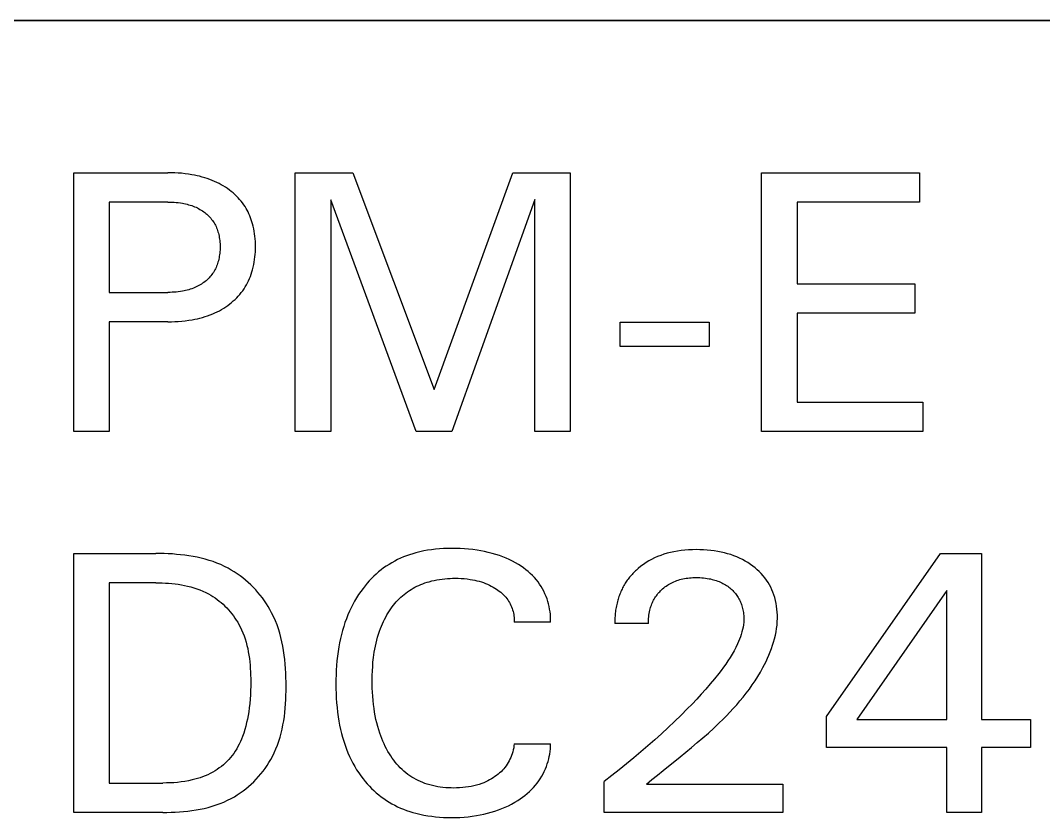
# Model space of a CAD drawing. Extents: x 10 to 656, y -396 to 292.
# Drawn here: x 282.929 to 284.289, y 117.15 to 118.21 of the extents above; entities that cross this region are included whole.
import ezdxf

# ---------------------------------------------------------------- set-up
doc = ezdxf.new("R2010")
doc.units = 0
doc.header["$LTSCALE"] = 5
doc.header["$MEASUREMENT"] = 0
doc.layers.get('0').update_dxf_attribs({"linetype": 'CONTINUOUS'})

msp = doc.modelspace()

# ---------------------------------------------------------------- linework, layer by layer
at = {"color": 7, "linetype": 'Continuous'}
for p, q in [((282.8788, 118.2098), (285.713, 118.2098)), ((285.713, 118.2098), (282.8788, 118.2098)), ((283.0003, 117.6632), (283.0003, 118.0073)), ((283.0003, 118.0073), (283.1254, 118.0073)), ((283.1299, 118.0073), (283.1254, 118.0073)), ((283.1345, 118.0072), (283.1299, 118.0073)), ((283.139, 118.0069), (283.1345, 118.0072)), ((283.1436, 118.0066), (283.139, 118.0069)), ((283.1481, 118.0061), (283.1436, 118.0066)), ((283.1526, 118.0055), (283.1481, 118.0061)), ((283.1571, 118.0048), (283.1526, 118.0055)), ((283.1606, 118.0042), (283.1571, 118.0048)), ((283.1641, 118.0034), (283.1606, 118.0042)), ((283.1675, 118.0026), (283.1641, 118.0034)), ((283.2947, 117.6632), (283.2947, 118.0073)), ((283.2947, 118.0073), (283.371, 118.0073)), ((283.371, 118.0073), (283.4791, 117.7193)), ((283.4791, 117.7193), (283.5837, 118.0073)), ((283.5837, 118.0073), (283.66, 118.0073)), ((283.66, 118.0073), (283.66, 117.6632)), ((283.9144, 117.6632), (283.9144, 118.0073)), ((283.9144, 118.0073), (284.1242, 118.0073)), ((284.1242, 118.0073), (284.1242, 117.9683)), ((283.171, 118.0017), (283.1675, 118.0026)), ((283.1744, 118.0007), (283.171, 118.0017)), ((283.1777, 117.9996), (283.1744, 118.0007)), ((283.1811, 117.9984), (283.1777, 117.9996)), ((283.1844, 117.9972), (283.1811, 117.9984)), ((283.1874, 117.9959), (283.1844, 117.9972)), ((283.1903, 117.9945), (283.1874, 117.9959)), ((283.1933, 117.9931), (283.1903, 117.9945)), ((283.1961, 117.9915), (283.1933, 117.9931)), ((283.199, 117.9899), (283.1961, 117.9915)), ((283.2017, 117.9881), (283.199, 117.9899)), ((283.2044, 117.9863), (283.2017, 117.9881)), ((283.2071, 117.9844), (283.2044, 117.9863)), ((283.2095, 117.9825), (283.2071, 117.9844)), ((283.2119, 117.9806), (283.2095, 117.9825)), ((283.2142, 117.9785), (283.2119, 117.9806)), ((283.2164, 117.9764), (283.2142, 117.9785)), ((283.2186, 117.9742), (283.2164, 117.9764)), ((283.0473, 117.9683), (283.0473, 117.8483)), ((283.1254, 117.9683), (283.0473, 117.9683)), ((283.1254, 117.9683), (283.1281, 117.9683)), ((283.1281, 117.9683), (283.1309, 117.9682)), ((283.1309, 117.9682), (283.1337, 117.9681)), ((283.1337, 117.9681), (283.1364, 117.9678)), ((283.1364, 117.9678), (283.1391, 117.9676)), ((283.1391, 117.9676), (283.1419, 117.9672)), ((283.1419, 117.9672), (283.1446, 117.9668)), ((283.1446, 117.9668), (283.1467, 117.9664)), ((283.1467, 117.9664), (283.1488, 117.9659)), ((283.1488, 117.9659), (283.1508, 117.9655)), ((283.1508, 117.9655), (283.1529, 117.9649)), ((283.1529, 117.9649), (283.1549, 117.9643)), ((283.1549, 117.9643), (283.157, 117.9636)), ((283.157, 117.9636), (283.159, 117.9629)), ((283.159, 117.9629), (283.1609, 117.9621)), ((283.2207, 117.9719), (283.2186, 117.9742)), ((283.2227, 117.9696), (283.2207, 117.9719)), ((283.2245, 117.9672), (283.2227, 117.9696)), ((283.2263, 117.9647), (283.2245, 117.9672)), ((283.2279, 117.9624), (283.2263, 117.9647)), ((283.3417, 117.9712), (283.3417, 117.6632)), ((283.4551, 117.6632), (283.3417, 117.9712)), ((283.613, 117.9717), (283.5025, 117.6632)), ((283.613, 117.6632), (283.613, 117.9717)), ((283.9615, 117.9683), (283.9615, 117.8598)), ((284.1242, 117.9683), (283.9615, 117.9683)), ((283.1609, 117.9621), (283.1627, 117.9614)), ((283.1627, 117.9614), (283.1645, 117.9605)), ((283.1645, 117.9605), (283.1662, 117.9597)), ((283.1662, 117.9597), (283.1679, 117.9587)), ((283.1679, 117.9587), (283.1696, 117.9577)), ((283.1696, 117.9577), (283.1712, 117.9567)), ((283.1712, 117.9567), (283.1729, 117.9556)), ((283.1729, 117.9556), (283.1744, 117.9544)), ((283.1744, 117.9544), (283.1758, 117.9533)), ((283.1758, 117.9533), (283.1772, 117.9521)), ((283.1772, 117.9521), (283.1786, 117.9508)), ((283.1786, 117.9508), (283.1799, 117.9495)), ((283.1799, 117.9495), (283.1812, 117.9482)), ((283.2293, 117.96), (283.2279, 117.9624)), ((283.2307, 117.9576), (283.2293, 117.96)), ((283.2319, 117.9552), (283.2307, 117.9576)), ((283.2331, 117.9527), (283.2319, 117.9552)), ((283.2343, 117.9501), (283.2331, 117.9527)), ((283.2353, 117.9475), (283.2343, 117.9501)), ((283.1812, 117.9482), (283.1824, 117.9468)), ((283.1824, 117.9468), (283.1835, 117.9454)), ((283.1835, 117.9454), (283.1846, 117.9439)), ((283.1846, 117.9439), (283.1857, 117.9424)), ((283.1857, 117.9424), (283.1867, 117.9408)), ((283.1867, 117.9408), (283.1876, 117.9392)), ((283.1876, 117.9392), (283.1885, 117.9376)), ((283.1885, 117.9376), (283.1893, 117.9359)), ((283.1893, 117.9359), (283.19, 117.9342)), ((283.2362, 117.9449), (283.2353, 117.9475)), ((283.2371, 117.9423), (283.2362, 117.9449)), ((283.2379, 117.9396), (283.2371, 117.9423)), ((283.2387, 117.9363), (283.2379, 117.9396)), ((283.2395, 117.933), (283.2387, 117.9363)), ((283.19, 117.9342), (283.1907, 117.9325)), ((283.1907, 117.9325), (283.1913, 117.9308)), ((283.1913, 117.9308), (283.1919, 117.929)), ((283.1919, 117.929), (283.1924, 117.9272)), ((283.1924, 117.9272), (283.1929, 117.9252)), ((283.1929, 117.9252), (283.1933, 117.9232)), ((283.1933, 117.9232), (283.1937, 117.9212)), ((283.2401, 117.9297), (283.2395, 117.933)), ((283.2406, 117.9263), (283.2401, 117.9297)), ((283.241, 117.9229), (283.2406, 117.9263)), ((283.2413, 117.9195), (283.241, 117.9229)), ((283.1937, 117.9212), (283.194, 117.9191)), ((283.194, 117.9191), (283.1942, 117.9171)), ((283.1942, 117.9171), (283.1944, 117.915)), ((283.1944, 117.915), (283.1946, 117.9129)), ((283.1946, 117.9129), (283.1946, 117.9109)), ((283.1946, 117.9109), (283.1947, 117.9088)), ((283.1947, 117.9088), (283.1946, 117.9067)), ((283.2416, 117.9161), (283.2413, 117.9195)), ((283.2417, 117.9127), (283.2416, 117.9161)), ((283.2417, 117.9093), (283.2417, 117.9127)), ((283.2417, 117.9058), (283.2417, 117.9093)), ((283.1937, 117.8964), (283.1934, 117.8943)), ((283.194, 117.8984), (283.1937, 117.8964)), ((283.1943, 117.9005), (283.194, 117.8984)), ((283.1944, 117.9026), (283.1943, 117.9005)), ((283.1946, 117.9046), (283.1944, 117.9026)), ((283.1946, 117.9067), (283.1946, 117.9046)), ((283.2406, 117.892), (283.2411, 117.8955)), ((283.2411, 117.8955), (283.2414, 117.8989)), ((283.2414, 117.8989), (283.2416, 117.9024)), ((283.2416, 117.9024), (283.2417, 117.9058)), ((283.1893, 117.8814), (283.1885, 117.8797)), ((283.1901, 117.8832), (283.1893, 117.8814)), ((283.1907, 117.8849), (283.1901, 117.8832)), ((283.1914, 117.8867), (283.1907, 117.8849)), ((283.1919, 117.8884), (283.1914, 117.8867)), ((283.1924, 117.8902), (283.1919, 117.8884)), ((283.1929, 117.8923), (283.1924, 117.8902)), ((283.1934, 117.8943), (283.1929, 117.8923)), ((283.2379, 117.8785), (283.2388, 117.8818)), ((283.2388, 117.8818), (283.2395, 117.8852)), ((283.2395, 117.8852), (283.2401, 117.8886)), ((283.2401, 117.8886), (283.2406, 117.892)), ((283.1801, 117.8677), (283.1788, 117.8664)), ((283.1813, 117.869), (283.1801, 117.8677)), ((283.1825, 117.8704), (283.1813, 117.869)), ((283.1837, 117.8719), (283.1825, 117.8704)), ((283.1847, 117.8734), (283.1837, 117.8719)), ((283.1858, 117.8749), (283.1847, 117.8734)), ((283.1868, 117.8765), (283.1858, 117.8749)), ((283.1877, 117.8781), (283.1868, 117.8765)), ((283.1885, 117.8797), (283.1877, 117.8781)), ((283.2339, 117.8667), (283.2351, 117.8696)), ((283.2351, 117.8696), (283.2361, 117.8725)), ((283.2361, 117.8725), (283.2371, 117.8755)), ((283.2371, 117.8755), (283.2379, 117.8785)), ((283.1592, 117.8539), (283.1572, 117.8532)), ((283.1612, 117.8547), (283.1592, 117.8539)), ((283.163, 117.8555), (283.1612, 117.8547)), ((283.1647, 117.8564), (283.163, 117.8555)), ((283.1665, 117.8573), (283.1647, 117.8564)), ((283.1682, 117.8583), (283.1665, 117.8573)), ((283.1699, 117.8593), (283.1682, 117.8583)), ((283.1715, 117.8604), (283.1699, 117.8593)), ((283.1731, 117.8615), (283.1715, 117.8604)), ((283.1747, 117.8627), (283.1731, 117.8615)), ((283.1761, 117.8639), (283.1747, 117.8627)), ((283.1775, 117.8651), (283.1761, 117.8639)), ((283.1788, 117.8664), (283.1775, 117.8651)), ((283.2266, 117.853), (283.2282, 117.8557)), ((283.2282, 117.8557), (283.2298, 117.8583)), ((283.2298, 117.8583), (283.2313, 117.8611)), ((283.2313, 117.8611), (283.2326, 117.8639)), ((283.2326, 117.8639), (283.2339, 117.8667)), ((283.9615, 117.8598), (284.1178, 117.8598)), ((284.1178, 117.8598), (284.1178, 117.8208)), ((283.0473, 117.8483), (283.1254, 117.8483)), ((283.1282, 117.8483), (283.1254, 117.8483)), ((283.1309, 117.8484), (283.1282, 117.8483)), ((283.1337, 117.8486), (283.1309, 117.8484)), ((283.1365, 117.8488), (283.1337, 117.8486)), ((283.1392, 117.8491), (283.1365, 117.8488)), ((283.142, 117.8495), (283.1392, 117.8491)), ((283.1447, 117.8499), (283.142, 117.8495)), ((283.1468, 117.8503), (283.1447, 117.8499)), ((283.1489, 117.8508), (283.1468, 117.8503)), ((283.151, 117.8513), (283.1489, 117.8508)), ((283.1531, 117.8518), (283.151, 117.8513)), ((283.1551, 117.8525), (283.1531, 117.8518)), ((283.1572, 117.8532), (283.1551, 117.8525)), ((283.2146, 117.839), (283.2168, 117.8411)), ((283.2168, 117.8411), (283.2189, 117.8434)), ((283.2189, 117.8434), (283.221, 117.8457)), ((283.221, 117.8457), (283.2229, 117.8481)), ((283.2229, 117.8481), (283.2248, 117.8505)), ((283.2248, 117.8505), (283.2266, 117.853)), ((283.1967, 117.8256), (283.1995, 117.8273)), ((283.1995, 117.8273), (283.2022, 117.8291)), ((283.2022, 117.8291), (283.2049, 117.831)), ((283.2049, 117.831), (283.2076, 117.833)), ((283.2076, 117.833), (283.21, 117.8349)), ((283.21, 117.8349), (283.2123, 117.8369)), ((283.2123, 117.8369), (283.2146, 117.839)), ((283.161, 117.8126), (283.1645, 117.8133)), ((283.1645, 117.8133), (283.168, 117.8142)), ((283.168, 117.8142), (283.1714, 117.8151)), ((283.1714, 117.8151), (283.1749, 117.8161)), ((283.1749, 117.8161), (283.1782, 117.8173)), ((283.1782, 117.8173), (283.1816, 117.8185)), ((283.1816, 117.8185), (283.1849, 117.8198)), ((283.1849, 117.8198), (283.1879, 117.8211)), ((283.1879, 117.8211), (283.1909, 117.8225)), ((283.1909, 117.8225), (283.1938, 117.824)), ((283.1938, 117.824), (283.1967, 117.8256)), ((283.9615, 117.8208), (283.9615, 117.7022)), ((284.1178, 117.8208), (283.9615, 117.8208)), ((283.0473, 117.8093), (283.0473, 117.6632)), ((283.1254, 117.8093), (283.0473, 117.8093)), ((283.1254, 117.8093), (283.13, 117.8093)), ((283.13, 117.8093), (283.1346, 117.8095)), ((283.1346, 117.8095), (283.1392, 117.8097)), ((283.1392, 117.8097), (283.1438, 117.8101)), ((283.1438, 117.8101), (283.1484, 117.8106)), ((283.1484, 117.8106), (283.153, 117.8112)), ((283.153, 117.8112), (283.1575, 117.8119)), ((283.1575, 117.8119), (283.161, 117.8126)), ((283.7264, 117.7764), (283.7264, 117.8088)), ((283.7264, 117.8088), (283.8449, 117.8088)), ((283.8449, 117.8088), (283.8449, 117.7764)), ((283.8449, 117.7764), (283.7264, 117.7764)), ((283.9615, 117.7022), (284.1286, 117.7022)), ((284.1286, 117.7022), (284.1286, 117.6632)), ((283.0473, 117.6632), (283.0003, 117.6632)), ((283.3417, 117.6632), (283.2947, 117.6632)), ((283.5025, 117.6632), (283.4551, 117.6632)), ((283.66, 117.6632), (283.613, 117.6632)), ((284.1286, 117.6632), (283.9144, 117.6632)), ((283.0003, 117.1571), (283.0003, 117.5012)), ((283.0003, 117.5012), (283.1093, 117.5012)), ((283.1148, 117.5012), (283.1093, 117.5012)), ((283.1203, 117.5011), (283.1148, 117.5012)), ((283.1258, 117.5009), (283.1203, 117.5011)), ((283.1313, 117.5006), (283.1258, 117.5009)), ((283.1368, 117.5001), (283.1313, 117.5006)), ((283.4507, 117.501), (283.4466, 117.4996)), ((283.4549, 117.5022), (283.4507, 117.501)), ((283.4601, 117.5035), (283.4549, 117.5022)), ((283.4653, 117.5046), (283.4601, 117.5035)), ((283.4705, 117.5056), (283.4653, 117.5046)), ((283.4758, 117.5063), (283.4705, 117.5056)), ((283.4811, 117.507), (283.4758, 117.5063)), ((283.4865, 117.5075), (283.4811, 117.507)), ((283.4918, 117.5078), (283.4865, 117.5075)), ((283.4971, 117.508), (283.4918, 117.5078)), ((283.5025, 117.5081), (283.4971, 117.508)), ((283.5081, 117.508), (283.5025, 117.5081)), ((283.5138, 117.5078), (283.5081, 117.508)), ((283.5194, 117.5075), (283.5138, 117.5078)), ((283.525, 117.5071), (283.5194, 117.5075)), ((283.5306, 117.5064), (283.525, 117.5071)), ((283.5362, 117.5057), (283.5306, 117.5064)), ((283.5412, 117.5048), (283.5362, 117.5057)), ((283.5462, 117.5038), (283.5412, 117.5048)), ((283.5512, 117.5027), (283.5462, 117.5038)), ((283.5561, 117.5014), (283.5512, 117.5027)), ((283.561, 117.5), (283.5561, 117.5014)), ((283.7889, 117.5015), (283.7846, 117.5002)), ((283.7933, 117.5026), (283.7889, 117.5015)), ((283.7977, 117.5036), (283.7933, 117.5026)), ((283.8026, 117.5045), (283.7977, 117.5036)), ((283.8075, 117.5052), (283.8026, 117.5045)), ((283.8124, 117.5057), (283.8075, 117.5052)), ((283.8174, 117.5061), (283.8124, 117.5057)), ((283.8224, 117.5063), (283.8174, 117.5061)), ((283.8273, 117.5064), (283.8224, 117.5063)), ((283.8322, 117.5063), (283.8273, 117.5064)), ((283.837, 117.5061), (283.8322, 117.5063)), ((283.8419, 117.5058), (283.837, 117.5061)), ((283.8467, 117.5053), (283.8419, 117.5058)), ((283.8515, 117.5047), (283.8467, 117.5053)), ((283.8563, 117.5039), (283.8515, 117.5047)), ((283.8606, 117.5031), (283.8563, 117.5039)), ((283.8649, 117.5021), (283.8606, 117.5031)), ((283.8691, 117.501), (283.8649, 117.5021)), ((283.8733, 117.4997), (283.8691, 117.501)), ((284.0005, 117.2847), (284.1522, 117.5012)), ((284.1522, 117.5012), (284.2066, 117.5012)), ((284.2066, 117.5012), (284.2066, 117.2808)), ((283.1423, 117.4996), (283.1368, 117.5001)), ((283.1478, 117.499), (283.1423, 117.4996)), ((283.1533, 117.4982), (283.1478, 117.499)), ((283.1588, 117.4973), (283.1533, 117.4982)), ((283.1642, 117.4962), (283.1588, 117.4973)), ((283.1696, 117.495), (283.1642, 117.4962)), ((283.1749, 117.4936), (283.1696, 117.495)), ((283.1802, 117.4921), (283.1749, 117.4936)), ((283.1854, 117.4904), (283.1802, 117.4921)), ((283.1906, 117.4885), (283.1854, 117.4904)), ((283.1956, 117.4864), (283.1906, 117.4885)), ((283.4193, 117.4868), (283.4156, 117.4844)), ((283.423, 117.489), (283.4193, 117.4868)), ((283.4268, 117.4911), (283.423, 117.489)), ((283.4306, 117.4931), (283.4268, 117.4911)), ((283.4345, 117.4949), (283.4306, 117.4931)), ((283.4385, 117.4966), (283.4345, 117.4949)), ((283.4425, 117.4982), (283.4385, 117.4966)), ((283.4466, 117.4996), (283.4425, 117.4982)), ((283.5659, 117.4984), (283.561, 117.5)), ((283.5703, 117.4968), (283.5659, 117.4984)), ((283.5747, 117.495), (283.5703, 117.4968)), ((283.579, 117.4931), (283.5747, 117.495)), ((283.5832, 117.491), (283.579, 117.4931)), ((283.5874, 117.4888), (283.5832, 117.491)), ((283.5915, 117.4864), (283.5874, 117.4888)), ((283.7573, 117.4867), (283.7538, 117.4842)), ((283.7608, 117.4891), (283.7573, 117.4867)), ((283.7645, 117.4913), (283.7608, 117.4891)), ((283.7682, 117.4934), (283.7645, 117.4913)), ((283.7721, 117.4953), (283.7682, 117.4934)), ((283.7762, 117.4971), (283.7721, 117.4953)), ((283.7804, 117.4988), (283.7762, 117.4971)), ((283.7846, 117.5002), (283.7804, 117.4988)), ((283.8774, 117.4982), (283.8733, 117.4997)), ((283.8814, 117.4966), (283.8774, 117.4982)), ((283.8852, 117.4949), (283.8814, 117.4966)), ((283.8888, 117.4931), (283.8852, 117.4949)), ((283.8924, 117.4912), (283.8888, 117.4931)), ((283.896, 117.4891), (283.8924, 117.4912)), ((283.8994, 117.4868), (283.896, 117.4891)), ((283.9027, 117.4844), (283.8994, 117.4868)), ((283.2006, 117.4841), (283.1956, 117.4864)), ((283.2055, 117.4816), (283.2006, 117.4841)), ((283.2095, 117.4793), (283.2055, 117.4816)), ((283.2135, 117.4769), (283.2095, 117.4793)), ((283.2174, 117.4743), (283.2135, 117.4769)), ((283.2212, 117.4716), (283.2174, 117.4743)), ((283.4021, 117.4739), (283.399, 117.4709)), ((283.4054, 117.4767), (283.4021, 117.4739)), ((283.4087, 117.4794), (283.4054, 117.4767)), ((283.4121, 117.482), (283.4087, 117.4794)), ((283.4156, 117.4844), (283.4121, 117.482)), ((283.5948, 117.4843), (283.5915, 117.4864)), ((283.598, 117.4821), (283.5948, 117.4843)), ((283.6011, 117.4797), (283.598, 117.4821)), ((283.6041, 117.4773), (283.6011, 117.4797)), ((283.607, 117.4747), (283.6041, 117.4773)), ((283.6099, 117.472), (283.607, 117.4747)), ((283.7422, 117.4735), (283.7411, 117.4722)), ((283.7433, 117.4747), (283.7422, 117.4735)), ((283.7445, 117.4759), (283.7433, 117.4747)), ((283.7456, 117.477), (283.7445, 117.4759)), ((283.7468, 117.4782), (283.7456, 117.477)), ((283.748, 117.4793), (283.7468, 117.4782)), ((283.7493, 117.4804), (283.748, 117.4793)), ((283.7505, 117.4815), (283.7493, 117.4804)), ((283.7538, 117.4842), (283.7505, 117.4815)), ((283.9056, 117.4821), (283.9027, 117.4844)), ((283.9085, 117.4797), (283.9056, 117.4821)), ((283.9112, 117.4772), (283.9085, 117.4797)), ((283.9138, 117.4745), (283.9112, 117.4772)), ((283.9163, 117.4717), (283.9138, 117.4745)), ((283.0473, 117.4622), (283.0473, 117.1961)), ((283.1093, 117.4622), (283.0473, 117.4622)), ((283.1093, 117.4622), (283.1135, 117.4622)), ((283.1135, 117.4622), (283.1178, 117.4621)), ((283.1178, 117.4621), (283.122, 117.4619)), ((283.122, 117.4619), (283.1263, 117.4616)), ((283.1263, 117.4616), (283.1305, 117.4613)), ((283.1305, 117.4613), (283.1348, 117.4608)), ((283.1348, 117.4608), (283.139, 117.4603)), ((283.139, 117.4603), (283.1433, 117.4596)), ((283.1433, 117.4596), (283.1475, 117.4588)), ((283.2249, 117.4688), (283.2212, 117.4716)), ((283.2285, 117.4659), (283.2249, 117.4688)), ((283.232, 117.4628), (283.2285, 117.4659)), ((283.2354, 117.4596), (283.232, 117.4628)), ((283.2387, 117.4563), (283.2354, 117.4596)), ((283.3901, 117.4616), (283.3873, 117.4583)), ((283.3929, 117.4648), (283.3901, 117.4616)), ((283.3959, 117.4679), (283.3929, 117.4648)), ((283.399, 117.4709), (283.3959, 117.4679)), ((283.4589, 117.4589), (283.4616, 117.46)), ((283.4616, 117.46), (283.4643, 117.4611)), ((283.4643, 117.4611), (283.467, 117.4621)), ((283.467, 117.4621), (283.4697, 117.463)), ((283.4697, 117.463), (283.4725, 117.4638)), ((283.4725, 117.4638), (283.4759, 117.4647)), ((283.4759, 117.4647), (283.4793, 117.4655)), ((283.4793, 117.4655), (283.4828, 117.4662)), ((283.4828, 117.4662), (283.4862, 117.4668)), ((283.4862, 117.4668), (283.4897, 117.4673)), ((283.4897, 117.4673), (283.4932, 117.4677)), ((283.4932, 117.4677), (283.4968, 117.468)), ((283.4968, 117.468), (283.5003, 117.4682)), ((283.5003, 117.4682), (283.5038, 117.4683)), ((283.5038, 117.4683), (283.5073, 117.4683)), ((283.5073, 117.4683), (283.5113, 117.4683)), ((283.5113, 117.4683), (283.5153, 117.4681)), ((283.5153, 117.4681), (283.5193, 117.4678)), ((283.5193, 117.4678), (283.5232, 117.4674)), ((283.5232, 117.4674), (283.5272, 117.4669)), ((283.5272, 117.4669), (283.5302, 117.4663)), ((283.5302, 117.4663), (283.5331, 117.4658)), ((283.5331, 117.4658), (283.5361, 117.4651)), ((283.5361, 117.4651), (283.539, 117.4643)), ((283.539, 117.4643), (283.5419, 117.4634)), ((283.5419, 117.4634), (283.5447, 117.4625)), ((283.5447, 117.4625), (283.5474, 117.4615)), ((283.5474, 117.4615), (283.55, 117.4604)), ((283.55, 117.4604), (283.5526, 117.4592)), ((283.6125, 117.4692), (283.6099, 117.472)), ((283.6151, 117.4663), (283.6125, 117.4692)), ((283.6173, 117.4634), (283.6151, 117.4663)), ((283.6194, 117.4604), (283.6173, 117.4634)), ((283.6214, 117.4574), (283.6194, 117.4604)), ((283.7322, 117.4601), (283.7314, 117.4586)), ((283.7332, 117.4616), (283.7322, 117.4601)), ((283.7341, 117.463), (283.7332, 117.4616)), ((283.735, 117.4644), (283.7341, 117.463)), ((283.7359, 117.4658), (283.735, 117.4644)), ((283.7369, 117.4671), (283.7359, 117.4658)), ((283.7379, 117.4684), (283.7369, 117.4671)), ((283.7389, 117.4697), (283.7379, 117.4684)), ((283.74, 117.471), (283.7389, 117.4697)), ((283.7411, 117.4722), (283.74, 117.471)), ((283.7891, 117.4591), (283.7908, 117.4601)), ((283.7908, 117.4601), (283.7925, 117.4611)), ((283.7925, 117.4611), (283.7942, 117.462)), ((283.7942, 117.462), (283.7961, 117.4629)), ((283.7961, 117.4629), (283.7979, 117.4638)), ((283.7979, 117.4638), (283.7998, 117.4645)), ((283.7998, 117.4645), (283.8017, 117.4652)), ((283.8017, 117.4652), (283.8036, 117.4659)), ((283.8036, 117.4659), (283.8056, 117.4665)), ((283.8056, 117.4665), (283.8076, 117.467)), ((283.8076, 117.467), (283.8096, 117.4675)), ((283.8096, 117.4675), (283.8117, 117.4679)), ((283.8117, 117.4679), (283.814, 117.4683)), ((283.814, 117.4683), (283.8162, 117.4686)), ((283.8162, 117.4686), (283.8184, 117.4689)), ((283.8184, 117.4689), (283.8206, 117.469)), ((283.8206, 117.469), (283.8229, 117.4692)), ((283.8229, 117.4692), (283.8251, 117.4693)), ((283.8251, 117.4693), (283.8273, 117.4693)), ((283.8273, 117.4693), (283.8298, 117.4693)), ((283.8298, 117.4693), (283.8323, 117.4692)), ((283.8323, 117.4692), (283.8348, 117.469)), ((283.8348, 117.469), (283.8373, 117.4688)), ((283.8373, 117.4688), (283.8398, 117.4685)), ((283.8398, 117.4685), (283.8422, 117.4682)), ((283.8422, 117.4682), (283.8447, 117.4677)), ((283.8447, 117.4677), (283.8466, 117.4674)), ((283.8466, 117.4674), (283.8485, 117.4669)), ((283.8485, 117.4669), (283.8504, 117.4664)), ((283.8504, 117.4664), (283.8523, 117.4659)), ((283.8523, 117.4659), (283.8542, 117.4653)), ((283.8542, 117.4653), (283.856, 117.4646)), ((283.856, 117.4646), (283.8578, 117.4639)), ((283.8578, 117.4639), (283.8596, 117.4631)), ((283.8596, 117.4631), (283.8613, 117.4623)), ((283.8613, 117.4623), (283.863, 117.4615)), ((283.863, 117.4615), (283.8646, 117.4606)), ((283.8646, 117.4606), (283.8662, 117.4597)), ((283.8662, 117.4597), (283.8677, 117.4587)), ((283.9187, 117.4689), (283.9163, 117.4717)), ((283.9209, 117.4659), (283.9187, 117.4689)), ((283.9229, 117.4628), (283.9209, 117.4659)), ((283.9247, 117.4597), (283.9229, 117.4628)), ((283.9265, 117.4564), (283.9247, 117.4597)), ((283.1475, 117.4588), (283.1516, 117.4579)), ((283.1516, 117.4579), (283.1558, 117.4569)), ((283.1558, 117.4569), (283.1598, 117.4557)), ((283.1598, 117.4557), (283.1639, 117.4544)), ((283.1639, 117.4544), (283.1678, 117.453)), ((283.1678, 117.453), (283.1718, 117.4513)), ((283.1718, 117.4513), (283.1756, 117.4496)), ((283.1756, 117.4496), (283.1793, 117.4476)), ((283.1793, 117.4476), (283.1823, 117.4459)), ((283.1823, 117.4459), (283.1852, 117.4441)), ((283.242, 117.4529), (283.2387, 117.4563)), ((283.245, 117.4494), (283.242, 117.4529)), ((283.248, 117.4458), (283.245, 117.4494)), ((283.3788, 117.4466), (283.3761, 117.4423)), ((283.3817, 117.4508), (283.3788, 117.4466)), ((283.3847, 117.4549), (283.3817, 117.4508)), ((283.3873, 117.4583), (283.3847, 117.4549)), ((283.4371, 117.445), (283.4393, 117.4468)), ((283.4393, 117.4468), (283.4416, 117.4486)), ((283.4416, 117.4486), (283.4439, 117.4503)), ((283.4439, 117.4503), (283.4463, 117.4519)), ((283.4463, 117.4519), (283.4487, 117.4535)), ((283.4487, 117.4535), (283.4512, 117.455)), ((283.4512, 117.455), (283.4537, 117.4563)), ((283.4537, 117.4563), (283.4563, 117.4576)), ((283.4563, 117.4576), (283.4589, 117.4589)), ((283.5526, 117.4592), (283.5551, 117.4579)), ((283.5551, 117.4579), (283.5576, 117.4566)), ((283.5576, 117.4566), (283.56, 117.4551)), ((283.56, 117.4551), (283.562, 117.4539)), ((283.562, 117.4539), (283.5639, 117.4526)), ((283.5639, 117.4526), (283.5658, 117.4512)), ((283.5658, 117.4512), (283.5676, 117.4497)), ((283.5676, 117.4497), (283.5694, 117.4482)), ((283.5694, 117.4482), (283.5711, 117.4466)), ((283.5711, 117.4466), (283.5727, 117.4449)), ((283.6233, 117.4542), (283.6214, 117.4574)), ((283.625, 117.451), (283.6233, 117.4542)), ((283.6265, 117.4477), (283.625, 117.451)), ((283.6279, 117.4443), (283.6265, 117.4477)), ((283.7261, 117.4474), (283.7254, 117.4457)), ((283.7267, 117.4491), (283.7261, 117.4474)), ((283.7274, 117.4507), (283.7267, 117.4491)), ((283.7281, 117.4523), (283.7274, 117.4507)), ((283.7289, 117.4539), (283.7281, 117.4523)), ((283.7297, 117.4555), (283.7289, 117.4539)), ((283.7305, 117.4571), (283.7297, 117.4555)), ((283.7314, 117.4586), (283.7305, 117.4571)), ((283.7745, 117.4451), (283.7755, 117.4465)), ((283.7755, 117.4465), (283.7766, 117.4479)), ((283.7766, 117.4479), (283.7777, 117.4492)), ((283.7777, 117.4492), (283.7789, 117.4505)), ((283.7789, 117.4505), (283.7801, 117.4517)), ((283.7801, 117.4517), (283.7814, 117.453)), ((283.7814, 117.453), (283.7828, 117.4543)), ((283.7828, 117.4543), (283.7843, 117.4556)), ((283.7843, 117.4556), (283.7859, 117.4568)), ((283.7859, 117.4568), (283.7875, 117.4579)), ((283.7875, 117.4579), (283.7891, 117.4591)), ((283.8677, 117.4587), (283.8693, 117.4576)), ((283.8693, 117.4576), (283.8708, 117.4565)), ((283.8708, 117.4565), (283.8722, 117.4554)), ((283.8722, 117.4554), (283.8735, 117.4543)), ((283.8735, 117.4543), (283.8748, 117.4532)), ((283.8748, 117.4532), (283.876, 117.452)), ((283.876, 117.452), (283.8772, 117.4508)), ((283.8772, 117.4508), (283.8784, 117.4495)), ((283.8784, 117.4495), (283.8795, 117.4482)), ((283.8795, 117.4482), (283.8806, 117.4469)), ((283.8806, 117.4469), (283.8816, 117.4455)), ((283.928, 117.4531), (283.9265, 117.4564)), ((283.9294, 117.4497), (283.928, 117.4531)), ((283.9307, 117.4463), (283.9294, 117.4497)), ((283.9318, 117.4428), (283.9307, 117.4463)), ((284.1605, 117.4522), (284.0408, 117.2808)), ((284.1605, 117.2808), (284.1605, 117.4522)), ((283.1852, 117.4441), (283.188, 117.4422)), ((283.188, 117.4422), (283.1908, 117.4402)), ((283.1908, 117.4402), (283.1935, 117.4381)), ((283.1935, 117.4381), (283.1961, 117.4359)), ((283.1961, 117.4359), (283.1987, 117.4337)), ((283.1987, 117.4337), (283.2012, 117.4313)), ((283.2509, 117.4421), (283.248, 117.4458)), ((283.2536, 117.4384), (283.2509, 117.4421)), ((283.2562, 117.4345), (283.2536, 117.4384)), ((283.2587, 117.4306), (283.2562, 117.4345)), ((283.3711, 117.4335), (283.3688, 117.429)), ((283.3735, 117.438), (283.3711, 117.4335)), ((283.3761, 117.4423), (283.3735, 117.438)), ((283.4234, 117.4302), (283.4252, 117.4324)), ((283.4252, 117.4324), (283.427, 117.4347)), ((283.427, 117.4347), (283.4289, 117.4369)), ((283.4289, 117.4369), (283.4309, 117.439)), ((283.4309, 117.439), (283.4329, 117.441)), ((283.4329, 117.441), (283.435, 117.443)), ((283.435, 117.443), (283.4371, 117.445)), ((283.5727, 117.4449), (283.5743, 117.4432)), ((283.5743, 117.4432), (283.5756, 117.4415)), ((283.5756, 117.4415), (283.5769, 117.4397)), ((283.5769, 117.4397), (283.5781, 117.4379)), ((283.5781, 117.4379), (283.5792, 117.4361)), ((283.5792, 117.4361), (283.5802, 117.4342)), ((283.5802, 117.4342), (283.5812, 117.4322)), ((283.6292, 117.4408), (283.6279, 117.4443)), ((283.6303, 117.4375), (283.6292, 117.4408)), ((283.6312, 117.4342), (283.6303, 117.4375)), ((283.632, 117.4308), (283.6312, 117.4342)), ((283.7218, 117.4335), (283.7214, 117.4315)), ((283.7223, 117.4354), (283.7218, 117.4335)), ((283.7228, 117.4373), (283.7223, 117.4354)), ((283.7232, 117.439), (283.7228, 117.4373)), ((283.7237, 117.4407), (283.7232, 117.439)), ((283.7243, 117.4424), (283.7237, 117.4407)), ((283.7248, 117.4441), (283.7243, 117.4424)), ((283.7254, 117.4457), (283.7248, 117.4441)), ((283.7673, 117.431), (283.7679, 117.4327)), ((283.7679, 117.4327), (283.7686, 117.4343)), ((283.7686, 117.4343), (283.7693, 117.436)), ((283.7693, 117.436), (283.77, 117.4376)), ((283.77, 117.4376), (283.7708, 117.4392)), ((283.7708, 117.4392), (283.7717, 117.4407)), ((283.7717, 117.4407), (283.7726, 117.4422)), ((283.7726, 117.4422), (283.7735, 117.4437)), ((283.7735, 117.4437), (283.7745, 117.4451)), ((283.8816, 117.4455), (283.8825, 117.4441)), ((283.8825, 117.4441), (283.8834, 117.4426)), ((283.8834, 117.4426), (283.8843, 117.4412)), ((283.8843, 117.4412), (283.8851, 117.4396)), ((283.8851, 117.4396), (283.8858, 117.4381)), ((283.8858, 117.4381), (283.8865, 117.4365)), ((283.8865, 117.4365), (283.8871, 117.4349)), ((283.8871, 117.4349), (283.8877, 117.4333)), ((283.8877, 117.4333), (283.8882, 117.4317)), ((283.9328, 117.4389), (283.9318, 117.4428)), ((283.9336, 117.435), (283.9328, 117.4389)), ((283.9343, 117.4311), (283.9336, 117.435)), ((283.2012, 117.4313), (283.2036, 117.4288)), ((283.2036, 117.4288), (283.2059, 117.4263)), ((283.2059, 117.4263), (283.2082, 117.4237)), ((283.2082, 117.4237), (283.2104, 117.4211)), ((283.2104, 117.4211), (283.2124, 117.4183)), ((283.261, 117.4266), (283.2587, 117.4306)), ((283.2632, 117.4225), (283.261, 117.4266)), ((283.2658, 117.4173), (283.2632, 117.4225)), ((283.3646, 117.4197), (283.3626, 117.4146)), ((283.3666, 117.4244), (283.3646, 117.4197)), ((283.3688, 117.429), (283.3666, 117.4244)), ((283.4148, 117.4166), (283.4164, 117.4195)), ((283.4164, 117.4195), (283.4181, 117.4223)), ((283.4181, 117.4223), (283.4199, 117.4251)), ((283.4199, 117.4251), (283.4217, 117.4278)), ((283.4217, 117.4278), (283.4234, 117.4302)), ((283.5812, 117.4322), (283.582, 117.4302)), ((283.582, 117.4302), (283.5828, 117.4282)), ((283.5828, 117.4282), (283.5834, 117.4262)), ((283.5834, 117.4262), (283.584, 117.4242)), ((283.584, 117.4242), (283.5845, 117.4222)), ((283.5845, 117.4222), (283.5849, 117.4202)), ((283.5849, 117.4202), (283.5852, 117.4182)), ((283.6327, 117.4273), (283.632, 117.4308)), ((283.6332, 117.4239), (283.6327, 117.4273)), ((283.6336, 117.4204), (283.6332, 117.4239)), ((283.6339, 117.417), (283.6336, 117.4204)), ((283.7197, 117.4199), (283.7196, 117.418)), ((283.7199, 117.4219), (283.7197, 117.4199)), ((283.7202, 117.4238), (283.7199, 117.4219)), ((283.7204, 117.4258), (283.7202, 117.4238)), ((283.7207, 117.4277), (283.7204, 117.4258)), ((283.7211, 117.4296), (283.7207, 117.4277)), ((283.7214, 117.4315), (283.7211, 117.4296)), ((283.7644, 117.4171), (283.7646, 117.4193)), ((283.7646, 117.4193), (283.765, 117.4215)), ((283.765, 117.4215), (283.7654, 117.4237)), ((283.7654, 117.4237), (283.7659, 117.4258)), ((283.7659, 117.4258), (283.7663, 117.4276)), ((283.7663, 117.4276), (283.7668, 117.4293)), ((283.7668, 117.4293), (283.7673, 117.431)), ((283.8882, 117.4317), (283.8887, 117.43)), ((283.8887, 117.43), (283.8892, 117.4282)), ((283.8892, 117.4282), (283.8896, 117.4263)), ((283.8896, 117.4263), (283.8899, 117.4245)), ((283.8899, 117.4245), (283.8902, 117.4226)), ((283.8902, 117.4226), (283.8905, 117.4207)), ((283.8905, 117.4207), (283.8906, 117.4188)), ((283.8906, 117.4188), (283.8907, 117.417)), ((283.9348, 117.4271), (283.9343, 117.4311)), ((283.9352, 117.4231), (283.9348, 117.4271)), ((283.9354, 117.4191), (283.9352, 117.4231)), ((283.9354, 117.4151), (283.9354, 117.4191)), ((283.2124, 117.4183), (283.2144, 117.4155)), ((283.2144, 117.4155), (283.2163, 117.4127)), ((283.2163, 117.4127), (283.2181, 117.4098)), ((283.2181, 117.4098), (283.2198, 117.4068)), ((283.2198, 117.4068), (283.2214, 117.4038)), ((283.2682, 117.4119), (283.2658, 117.4173)), ((283.2704, 117.4064), (283.2682, 117.4119)), ((283.2723, 117.4009), (283.2704, 117.4064)), ((283.3607, 117.4094), (283.359, 117.4041)), ((283.3626, 117.4146), (283.3607, 117.4094)), ((283.4091, 117.4048), (283.4104, 117.4078)), ((283.4104, 117.4078), (283.4118, 117.4108)), ((283.4118, 117.4108), (283.4132, 117.4137)), ((283.4132, 117.4137), (283.4148, 117.4166)), ((283.5852, 117.4182), (283.5854, 117.4162)), ((283.5854, 117.4162), (283.5856, 117.4141)), ((283.5856, 117.4141), (283.5857, 117.4121)), ((283.5857, 117.4121), (283.5856, 117.41)), ((283.6339, 117.41), (283.5856, 117.41)), ((283.634, 117.4135), (283.6339, 117.417)), ((283.6339, 117.41), (283.634, 117.4135)), ((283.7194, 117.4141), (283.7193, 117.4122)), ((283.7193, 117.4122), (283.7193, 117.4102)), ((283.7193, 117.4102), (283.7193, 117.4083)), ((283.7639, 117.4083), (283.7193, 117.4083)), ((283.7195, 117.4161), (283.7194, 117.4141)), ((283.7196, 117.418), (283.7195, 117.4161)), ((283.7639, 117.4105), (283.764, 117.4127)), ((283.7639, 117.4083), (283.7639, 117.4105)), ((283.764, 117.4127), (283.7642, 117.4149)), ((283.7642, 117.4149), (283.7644, 117.4171)), ((283.8902, 117.4066), (283.8897, 117.4034)), ((283.8906, 117.4099), (283.8902, 117.4066)), ((283.8908, 117.4132), (283.8906, 117.4099)), ((283.8907, 117.417), (283.8908, 117.4151)), ((283.8908, 117.4151), (283.8908, 117.4132)), ((283.9343, 117.4015), (283.9349, 117.406)), ((283.9349, 117.406), (283.9352, 117.4106)), ((283.9352, 117.4106), (283.9354, 117.4151)), ((283.2214, 117.4038), (283.2233, 117.3998)), ((283.2233, 117.3998), (283.225, 117.3958)), ((283.225, 117.3958), (283.2266, 117.3917)), ((283.2266, 117.3917), (283.228, 117.3876)), ((283.274, 117.3952), (283.2723, 117.4009)), ((283.2756, 117.3895), (283.274, 117.3952)), ((283.356, 117.3935), (283.3547, 117.3881)), ((283.3574, 117.3988), (283.356, 117.3935)), ((283.359, 117.4041), (283.3574, 117.3988)), ((283.404, 117.3901), (283.4052, 117.394)), ((283.4052, 117.394), (283.4065, 117.3979)), ((283.4065, 117.3979), (283.4079, 117.4017)), ((283.4079, 117.4017), (283.4091, 117.4048)), ((283.8873, 117.3937), (283.8862, 117.3905)), ((283.8882, 117.3969), (283.8873, 117.3937)), ((283.889, 117.4001), (283.8882, 117.3969)), ((283.8897, 117.4034), (283.889, 117.4001)), ((283.9316, 117.388), (283.9327, 117.3925)), ((283.9327, 117.3925), (283.9336, 117.397)), ((283.9336, 117.397), (283.9343, 117.4015)), ((283.228, 117.3876), (283.2293, 117.3834)), ((283.2293, 117.3834), (283.2304, 117.3791)), ((283.2304, 117.3791), (283.2314, 117.3748)), ((283.2769, 117.3838), (283.2756, 117.3895)), ((283.2781, 117.378), (283.2769, 117.3838)), ((283.2792, 117.3721), (283.2781, 117.378)), ((283.3536, 117.3827), (283.3526, 117.3773)), ((283.3547, 117.3881), (283.3536, 117.3827)), ((283.4003, 117.3742), (283.4011, 117.3782)), ((283.4011, 117.3782), (283.402, 117.3822)), ((283.402, 117.3822), (283.403, 117.3861)), ((283.403, 117.3861), (283.404, 117.3901)), ((283.8824, 117.3813), (283.8801, 117.3765)), ((283.8838, 117.3843), (283.8824, 117.3813)), ((283.885, 117.3874), (283.8838, 117.3843)), ((283.8862, 117.3905), (283.885, 117.3874)), ((283.9275, 117.3748), (283.929, 117.3792)), ((283.929, 117.3792), (283.9304, 117.3836)), ((283.9304, 117.3836), (283.9316, 117.388)), ((283.2314, 117.3748), (283.2322, 117.3705)), ((283.2322, 117.3705), (283.233, 117.3661)), ((283.233, 117.3661), (283.2336, 117.3617)), ((283.28, 117.3662), (283.2792, 117.3721)), ((283.2807, 117.3603), (283.28, 117.3662)), ((283.3507, 117.3649), (283.35, 117.3587)), ((283.3516, 117.3711), (283.3507, 117.3649)), ((283.3526, 117.3773), (283.3516, 117.3711)), ((283.3986, 117.3628), (283.3996, 117.3702)), ((283.3996, 117.3702), (283.4003, 117.3742)), ((283.8751, 117.3674), (283.8724, 117.363)), ((283.8777, 117.3719), (283.8751, 117.3674)), ((283.8801, 117.3765), (283.8777, 117.3719)), ((283.9222, 117.3619), (283.9241, 117.3662)), ((283.9241, 117.3662), (283.9259, 117.3705)), ((283.9259, 117.3705), (283.9275, 117.3748)), ((283.2336, 117.3617), (283.2341, 117.3573)), ((283.2341, 117.3573), (283.2345, 117.3529)), ((283.2345, 117.3529), (283.2348, 117.3485)), ((283.2813, 117.3543), (283.2807, 117.3603)), ((283.2818, 117.3483), (283.2813, 117.3543)), ((283.3495, 117.3525), (283.3491, 117.3463)), ((283.35, 117.3587), (283.3495, 117.3525)), ((283.3971, 117.3451), (283.3975, 117.351)), ((283.3975, 117.351), (283.3979, 117.3569)), ((283.3979, 117.3569), (283.3986, 117.3628)), ((283.8667, 117.3543), (283.8636, 117.3501)), ((283.8696, 117.3586), (283.8667, 117.3543)), ((283.8724, 117.363), (283.8696, 117.3586)), ((283.916, 117.3495), (283.9182, 117.3536)), ((283.9182, 117.3536), (283.9203, 117.3577)), ((283.9203, 117.3577), (283.9222, 117.3619)), ((283.2348, 117.3485), (283.2351, 117.3441)), ((283.2351, 117.3441), (283.2353, 117.3396)), ((283.2353, 117.3396), (283.2354, 117.3352)), ((283.2821, 117.3423), (283.2818, 117.3483)), ((283.2823, 117.3363), (283.2821, 117.3423)), ((283.3488, 117.3401), (283.3486, 117.3338)), ((283.3491, 117.3463), (283.3488, 117.3401)), ((283.3969, 117.3391), (283.3971, 117.3451)), ((283.3969, 117.3332), (283.3969, 117.3391)), ((283.8574, 117.3418), (283.8518, 117.3347)), ((283.8605, 117.3459), (283.8574, 117.3418)), ((283.8636, 117.3501), (283.8605, 117.3459)), ((283.9057, 117.3321), (283.9093, 117.3378)), ((283.9093, 117.3378), (283.9128, 117.3435)), ((283.9128, 117.3435), (283.916, 117.3495)), ((283.2354, 117.325), (283.2352, 117.3192)), ((283.2354, 117.3352), (283.2354, 117.3308)), ((283.2354, 117.3308), (283.2354, 117.325)), ((283.2824, 117.3302), (283.2823, 117.3363)), ((283.2825, 117.3242), (283.2824, 117.3302)), ((283.2824, 117.3185), (283.2825, 117.3242)), ((283.3486, 117.3338), (283.3486, 117.3276)), ((283.3486, 117.3276), (283.3486, 117.3214)), ((283.3969, 117.3277), (283.3969, 117.3332)), ((283.397, 117.3223), (283.3969, 117.3277)), ((283.846, 117.3278), (283.8402, 117.321)), ((283.8518, 117.3347), (283.846, 117.3278)), ((283.8981, 117.3211), (283.902, 117.3265)), ((283.902, 117.3265), (283.9057, 117.3321)), ((283.235, 117.3134), (283.2346, 117.3077)), ((283.2352, 117.3192), (283.235, 117.3134)), ((283.2821, 117.307), (283.2823, 117.3127)), ((283.2823, 117.3127), (283.2824, 117.3185)), ((283.3486, 117.3214), (283.3488, 117.3152)), ((283.3488, 117.3152), (283.3491, 117.309)), ((283.3973, 117.3168), (283.397, 117.3223)), ((283.3976, 117.3114), (283.3973, 117.3168)), ((283.3981, 117.3059), (283.3976, 117.3114)), ((283.8342, 117.3143), (283.8281, 117.3076)), ((283.8402, 117.321), (283.8342, 117.3143)), ((283.8856, 117.3053), (283.8899, 117.3104)), ((283.8899, 117.3104), (283.894, 117.3157)), ((283.894, 117.3157), (283.8981, 117.3211)), ((283.2341, 117.302), (283.2334, 117.2963)), ((283.2346, 117.3077), (283.2341, 117.302)), ((283.2813, 117.2957), (283.2817, 117.3014)), ((283.2817, 117.3014), (283.2821, 117.307)), ((283.3491, 117.309), (283.3495, 117.3028)), ((283.3495, 117.3028), (283.3501, 117.2966)), ((283.3501, 117.2966), (283.3508, 117.2905)), ((283.3987, 117.3005), (283.3981, 117.3059)), ((283.3994, 117.2951), (283.3987, 117.3005)), ((283.8219, 117.3011), (283.8156, 117.2947)), ((283.8281, 117.3076), (283.8219, 117.3011)), ((283.8768, 117.2952), (283.8813, 117.3002)), ((283.8813, 117.3002), (283.8856, 117.3053)), ((283.2319, 117.2858), (283.231, 117.2811)), ((283.2327, 117.2906), (283.2319, 117.2858)), ((283.2334, 117.2963), (283.2327, 117.2906)), ((283.2793, 117.2789), (283.2801, 117.2845)), ((283.2801, 117.2845), (283.2808, 117.2901)), ((283.2808, 117.2901), (283.2813, 117.2957)), ((283.3508, 117.2905), (283.3516, 117.2843)), ((283.3516, 117.2843), (283.3526, 117.2782)), ((283.4001, 117.2903), (283.3994, 117.2951)), ((283.401, 117.2856), (283.4001, 117.2903)), ((283.4019, 117.2808), (283.401, 117.2856)), ((283.8073, 117.2863), (283.7988, 117.278)), ((283.8156, 117.2947), (283.8073, 117.2863)), ((283.8628, 117.2807), (283.8676, 117.2854)), ((283.8676, 117.2854), (283.8722, 117.2903)), ((283.8722, 117.2903), (283.8768, 117.2952)), ((284.0005, 117.2432), (284.0005, 117.2847)), ((283.2288, 117.2717), (283.2275, 117.2671)), ((283.23, 117.2764), (283.2288, 117.2717)), ((283.231, 117.2811), (283.23, 117.2764)), ((283.2772, 117.2679), (283.2783, 117.2734)), ((283.2783, 117.2734), (283.2793, 117.2789)), ((283.3526, 117.2782), (283.3536, 117.2729)), ((283.3536, 117.2729), (283.3548, 117.2675)), ((283.403, 117.2762), (283.4019, 117.2808)), ((283.4042, 117.2715), (283.403, 117.2762)), ((283.4056, 117.2669), (283.4042, 117.2715)), ((283.7902, 117.2698), (283.7815, 117.2617)), ((283.7988, 117.278), (283.7902, 117.2698)), ((283.8436, 117.2626), (283.8509, 117.2692)), ((283.8509, 117.2692), (283.858, 117.276)), ((283.858, 117.276), (283.8628, 117.2807)), ((284.0408, 117.2808), (284.1605, 117.2808)), ((284.2066, 117.2808), (284.2717, 117.2808)), ((284.2717, 117.2808), (284.2717, 117.2432)), ((283.2244, 117.2579), (283.2231, 117.2546)), ((283.2261, 117.2625), (283.2244, 117.2579)), ((283.2275, 117.2671), (283.2261, 117.2625)), ((283.2728, 117.2518), (283.2744, 117.2571)), ((283.2744, 117.2571), (283.2759, 117.2625)), ((283.2759, 117.2625), (283.2772, 117.2679)), ((283.3548, 117.2675), (283.3561, 117.2622)), ((283.3561, 117.2622), (283.3575, 117.2569)), ((283.3575, 117.2569), (283.3591, 117.2516)), ((283.407, 117.2623), (283.4056, 117.2669)), ((283.4083, 117.2587), (283.407, 117.2623)), ((283.4097, 117.2552), (283.4083, 117.2587)), ((283.7815, 117.2617), (283.7724, 117.2535)), ((283.8288, 117.2498), (283.8362, 117.2562)), ((283.8362, 117.2562), (283.8436, 117.2626)), ((283.2185, 117.2448), (283.2168, 117.2417)), ((283.2202, 117.248), (283.2185, 117.2448)), ((283.2217, 117.2513), (283.2202, 117.248)), ((283.2231, 117.2546), (283.2217, 117.2513)), ((283.269, 117.2414), (283.271, 117.2466)), ((283.271, 117.2466), (283.2728, 117.2518)), ((283.3591, 117.2516), (283.3608, 117.2464)), ((283.3608, 117.2464), (283.3627, 117.2413)), ((283.4111, 117.2517), (283.4097, 117.2552)), ((283.4126, 117.2482), (283.4111, 117.2517)), ((283.4143, 117.2448), (283.4126, 117.2482)), ((283.416, 117.2415), (283.4143, 117.2448)), ((283.5849, 117.243), (283.5843, 117.2404)), ((283.5853, 117.2456), (283.5849, 117.243)), ((283.5856, 117.2483), (283.5853, 117.2456)), ((283.5856, 117.2483), (283.6339, 117.2483)), ((283.6336, 117.2415), (283.6339, 117.2449)), ((283.6339, 117.2449), (283.6339, 117.2483)), ((283.7632, 117.2455), (283.754, 117.2375)), ((283.7724, 117.2535), (283.7632, 117.2455)), ((283.8137, 117.2373), (283.8213, 117.2435)), ((283.8213, 117.2435), (283.8288, 117.2498)), ((284.1605, 117.2432), (284.0005, 117.2432)), ((284.1605, 117.1571), (284.1605, 117.2432)), ((284.2066, 117.2432), (284.2066, 117.1571)), ((284.2717, 117.2432), (284.2066, 117.2432)), ((283.2086, 117.2301), (283.2064, 117.2275)), ((283.2108, 117.2327), (283.2086, 117.2301)), ((283.2129, 117.2356), (283.2108, 117.2327)), ((283.2149, 117.2386), (283.2129, 117.2356)), ((283.2168, 117.2417), (283.2149, 117.2386)), ((283.2621, 117.2273), (283.2643, 117.2314)), ((283.2643, 117.2314), (283.2667, 117.2363)), ((283.2667, 117.2363), (283.269, 117.2414)), ((283.3627, 117.2413), (283.3647, 117.2362)), ((283.3647, 117.2362), (283.3667, 117.2316)), ((283.3667, 117.2316), (283.3689, 117.227)), ((283.4178, 117.2382), (283.416, 117.2415)), ((283.4198, 117.2349), (283.4178, 117.2382)), ((283.4216, 117.2321), (283.4198, 117.2349)), ((283.4235, 117.2293), (283.4216, 117.2321)), ((283.4254, 117.2266), (283.4235, 117.2293)), ((283.5809, 117.2301), (283.5799, 117.2278)), ((283.5819, 117.2326), (283.5809, 117.2301)), ((283.5828, 117.2351), (283.5819, 117.2326)), ((283.5836, 117.2377), (283.5828, 117.2351)), ((283.5843, 117.2404), (283.5836, 117.2377)), ((283.6314, 117.2281), (283.6322, 117.2314)), ((283.6322, 117.2314), (283.6328, 117.2347)), ((283.6328, 117.2347), (283.6333, 117.2381)), ((283.6333, 117.2381), (283.6336, 117.2415)), ((283.7446, 117.2296), (283.7349, 117.2216)), ((283.754, 117.2375), (283.7446, 117.2296)), ((283.7834, 117.2128), (283.8061, 117.2311)), ((283.8061, 117.2311), (283.8137, 117.2373)), ((283.1937, 117.2162), (283.1909, 117.2142)), ((283.1964, 117.2182), (283.1937, 117.2162)), ((283.1991, 117.2204), (283.1964, 117.2182)), ((283.2016, 117.2227), (283.1991, 117.2204)), ((283.204, 117.225), (283.2016, 117.2227)), ((283.2064, 117.2275), (283.204, 117.225)), ((283.2518, 117.2118), (283.2546, 117.2156)), ((283.2546, 117.2156), (283.2572, 117.2194)), ((283.2572, 117.2194), (283.2597, 117.2233)), ((283.2597, 117.2233), (283.2621, 117.2273)), ((283.3689, 117.227), (283.3712, 117.2226)), ((283.3712, 117.2226), (283.3736, 117.2182)), ((283.3736, 117.2182), (283.3762, 117.2139)), ((283.4275, 117.2239), (283.4254, 117.2266)), ((283.4296, 117.2214), (283.4275, 117.2239)), ((283.4319, 117.2188), (283.4296, 117.2214)), ((283.4342, 117.2164), (283.4319, 117.2188)), ((283.4366, 117.2141), (283.4342, 117.2164)), ((283.5717, 117.215), (283.5699, 117.2131)), ((283.5733, 117.217), (283.5717, 117.215)), ((283.5748, 117.219), (283.5733, 117.217)), ((283.5762, 117.2211), (283.5748, 117.219)), ((283.5775, 117.2233), (283.5762, 117.2211)), ((283.5787, 117.2255), (283.5775, 117.2233)), ((283.5799, 117.2278), (283.5787, 117.2255)), ((283.6256, 117.2115), (283.6271, 117.2149)), ((283.6271, 117.2149), (283.6284, 117.2183)), ((283.6284, 117.2183), (283.6296, 117.2215)), ((283.6296, 117.2215), (283.6306, 117.2248)), ((283.6306, 117.2248), (283.6314, 117.2281)), ((283.7349, 117.2216), (283.7251, 117.2137)), ((283.1645, 117.2021), (283.161, 117.2011)), ((283.1681, 117.2032), (283.1645, 117.2021)), ((283.1715, 117.2044), (283.1681, 117.2032)), ((283.175, 117.2058), (283.1715, 117.2044)), ((283.1783, 117.2072), (283.175, 117.2058)), ((283.1816, 117.2088), (283.1783, 117.2072)), ((283.1849, 117.2105), (283.1816, 117.2088)), ((283.1881, 117.2124), (283.1849, 117.2105)), ((283.1909, 117.2142), (283.1881, 117.2124)), ((283.2394, 117.1978), (283.2427, 117.2012)), ((283.2427, 117.2012), (283.2459, 117.2046)), ((283.2459, 117.2046), (283.2489, 117.2082)), ((283.2489, 117.2082), (283.2518, 117.2118)), ((283.3762, 117.2139), (283.379, 117.2096)), ((283.379, 117.2096), (283.3819, 117.2055)), ((283.3819, 117.2055), (283.3849, 117.2015)), ((283.3849, 117.2015), (283.3876, 117.1982)), ((283.4391, 117.2118), (283.4366, 117.2141)), ((283.4416, 117.2097), (283.4391, 117.2118)), ((283.4442, 117.2077), (283.4416, 117.2097)), ((283.4468, 117.2059), (283.4442, 117.2077)), ((283.4495, 117.2041), (283.4468, 117.2059)), ((283.4523, 117.2024), (283.4495, 117.2041)), ((283.4552, 117.2008), (283.4523, 117.2024)), ((283.5554, 117.2017), (283.5529, 117.2003)), ((283.5578, 117.2032), (283.5554, 117.2017)), ((283.56, 117.2046), (283.5578, 117.2032)), ((283.5621, 117.2062), (283.56, 117.2046)), ((283.5642, 117.2078), (283.5621, 117.2062)), ((283.5662, 117.2095), (283.5642, 117.2078)), ((283.5681, 117.2112), (283.5662, 117.2095)), ((283.5699, 117.2131), (283.5681, 117.2112)), ((283.6183, 117.1989), (283.6203, 117.2019)), ((283.6203, 117.2019), (283.6222, 117.2051)), ((283.6222, 117.2051), (283.624, 117.2083)), ((283.624, 117.2083), (283.6256, 117.2115)), ((283.7152, 117.206), (283.7051, 117.1983)), ((283.7251, 117.2137), (283.7152, 117.206)), ((283.7685, 117.2007), (283.7759, 117.2068)), ((283.7759, 117.2068), (283.7834, 117.2128)), ((283.0473, 117.1961), (283.1188, 117.1961)), ((283.1237, 117.1962), (283.1188, 117.1961)), ((283.1285, 117.1963), (283.1237, 117.1962)), ((283.1334, 117.1966), (283.1285, 117.1963)), ((283.1382, 117.197), (283.1334, 117.1966)), ((283.1431, 117.1976), (283.1382, 117.197)), ((283.1479, 117.1983), (283.1431, 117.1976)), ((283.1527, 117.1992), (283.1479, 117.1983)), ((283.1574, 117.2002), (283.1527, 117.1992)), ((283.161, 117.2011), (283.1574, 117.2002)), ((283.2253, 117.1856), (283.229, 117.1885)), ((283.229, 117.1885), (283.2326, 117.1915)), ((283.2326, 117.1915), (283.2361, 117.1946)), ((283.2361, 117.1946), (283.2394, 117.1978)), ((283.3876, 117.1982), (283.3903, 117.195)), ((283.3903, 117.195), (283.3932, 117.1919)), ((283.3932, 117.1919), (283.3961, 117.1889)), ((283.3961, 117.1889), (283.3992, 117.186)), ((283.458, 117.1994), (283.4552, 117.2008)), ((283.461, 117.198), (283.458, 117.1994)), ((283.464, 117.1968), (283.461, 117.198)), ((283.467, 117.1956), (283.464, 117.1968)), ((283.4701, 117.1946), (283.467, 117.1956)), ((283.4735, 117.1936), (283.4701, 117.1946)), ((283.4769, 117.1927), (283.4735, 117.1936)), ((283.4804, 117.1919), (283.4769, 117.1927)), ((283.4839, 117.1912), (283.4804, 117.1919)), ((283.4874, 117.1907), (283.4839, 117.1912)), ((283.4909, 117.1903), (283.4874, 117.1907)), ((283.4945, 117.1899), (283.4909, 117.1903)), ((283.498, 117.1897), (283.4945, 117.1899)), ((283.5016, 117.1896), (283.498, 117.1897)), ((283.5051, 117.1895), (283.5016, 117.1896)), ((283.5091, 117.1896), (283.5051, 117.1895)), ((283.5131, 117.1898), (283.5091, 117.1896)), ((283.5171, 117.1901), (283.5131, 117.1898)), ((283.521, 117.1905), (283.5171, 117.1901)), ((283.525, 117.1911), (283.521, 117.1905)), ((283.5286, 117.1917), (283.525, 117.1911)), ((283.5321, 117.1925), (283.5286, 117.1917)), ((283.5356, 117.1934), (283.5321, 117.1925)), ((283.5391, 117.1944), (283.5356, 117.1934)), ((283.5425, 117.1956), (283.5391, 117.1944)), ((283.5452, 117.1966), (283.5425, 117.1956)), ((283.5478, 117.1978), (283.5452, 117.1966)), ((283.5504, 117.199), (283.5478, 117.1978)), ((283.5529, 117.2003), (283.5504, 117.199)), ((283.6086, 117.1874), (283.6113, 117.1902)), ((283.6113, 117.1902), (283.6139, 117.1931)), ((283.6139, 117.1931), (283.6161, 117.196)), ((283.6161, 117.196), (283.6183, 117.1989)), ((283.7051, 117.1571), (283.7051, 117.1983)), ((283.7612, 117.1947), (283.7685, 117.2007)), ((283.7612, 117.1947), (283.9425, 117.1947)), ((283.9425, 117.1947), (283.9425, 117.1571)), ((283.2047, 117.1732), (283.2096, 117.1757)), ((283.2096, 117.1757), (283.2137, 117.1779)), ((283.2137, 117.1779), (283.2176, 117.1804)), ((283.2176, 117.1804), (283.2215, 117.1829)), ((283.2215, 117.1829), (283.2253, 117.1856)), ((283.3992, 117.186), (283.4023, 117.1832)), ((283.4023, 117.1832), (283.4055, 117.1805)), ((283.4055, 117.1805), (283.4089, 117.1779)), ((283.4089, 117.1779), (283.4123, 117.1754)), ((283.4123, 117.1754), (283.4157, 117.173)), ((283.5903, 117.1729), (283.5935, 117.1751)), ((283.5935, 117.1751), (283.5967, 117.1773)), ((283.5967, 117.1773), (283.5998, 117.1797)), ((283.5998, 117.1797), (283.6029, 117.1821)), ((283.6029, 117.1821), (283.6058, 117.1847)), ((283.6058, 117.1847), (283.6086, 117.1874)), ((283.1572, 117.1595), (283.1627, 117.1604)), ((283.1627, 117.1604), (283.1681, 117.1613)), ((283.1681, 117.1613), (283.1735, 117.1625)), ((283.1735, 117.1625), (283.1789, 117.1638)), ((283.1789, 117.1638), (283.1842, 117.1653)), ((283.1842, 117.1653), (283.1894, 117.167)), ((283.1894, 117.167), (283.1946, 117.1688)), ((283.1946, 117.1688), (283.1997, 117.1709)), ((283.1997, 117.1709), (283.2047, 117.1732)), ((283.4157, 117.173), (283.4194, 117.1708)), ((283.4194, 117.1708), (283.4231, 117.1686)), ((283.4231, 117.1686), (283.4269, 117.1666)), ((283.4269, 117.1666), (283.4307, 117.1647)), ((283.4307, 117.1647), (283.4346, 117.1629)), ((283.4346, 117.1629), (283.4386, 117.1613)), ((283.4386, 117.1613), (283.4426, 117.1598)), ((283.5598, 117.1587), (283.5646, 117.1603)), ((283.5646, 117.1603), (283.569, 117.1621)), ((283.569, 117.1621), (283.5734, 117.1639)), ((283.5734, 117.1639), (283.5778, 117.166)), ((283.5778, 117.166), (283.582, 117.1681)), ((283.582, 117.1681), (283.5862, 117.1705)), ((283.5862, 117.1705), (283.5903, 117.1729)), ((283.1186, 117.1571), (283.0003, 117.1571)), ((283.1186, 117.1571), (283.124, 117.1571)), ((283.124, 117.1571), (283.1295, 117.1573)), ((283.1295, 117.1573), (283.1351, 117.1575)), ((283.1351, 117.1575), (283.1406, 117.1578)), ((283.1406, 117.1578), (283.1461, 117.1583)), ((283.1461, 117.1583), (283.1517, 117.1588)), ((283.1517, 117.1588), (283.1572, 117.1595)), ((283.4426, 117.1598), (283.4467, 117.1584)), ((283.4467, 117.1584), (283.4508, 117.1571)), ((283.4508, 117.1571), (283.4549, 117.156)), ((283.4549, 117.156), (283.4601, 117.1547)), ((283.4601, 117.1547), (283.4653, 117.1536)), ((283.4653, 117.1536), (283.4706, 117.1527)), ((283.4706, 117.1527), (283.4759, 117.1519)), ((283.4759, 117.1519), (283.4812, 117.1513)), ((283.4812, 117.1513), (283.4865, 117.1508)), ((283.4865, 117.1508), (283.4918, 117.1505)), ((283.4918, 117.1505), (283.4971, 117.1503)), ((283.4971, 117.1503), (283.5025, 117.1503)), ((283.5025, 117.1503), (283.508, 117.1503)), ((283.508, 117.1503), (283.5135, 117.1505)), ((283.5135, 117.1505), (283.5189, 117.1509)), ((283.5189, 117.1509), (283.5244, 117.1513)), ((283.5244, 117.1513), (283.5299, 117.152)), ((283.5299, 117.152), (283.5353, 117.1528)), ((283.5353, 117.1528), (283.5403, 117.1537)), ((283.5403, 117.1537), (283.5452, 117.1547)), ((283.5452, 117.1547), (283.5501, 117.1559)), ((283.5501, 117.1559), (283.555, 117.1572)), ((283.555, 117.1572), (283.5598, 117.1587)), ((283.9425, 117.1571), (283.7051, 117.1571)), ((284.2066, 117.1571), (284.1605, 117.1571))]:
    msp.add_line(p, q, dxfattribs=at)

doc.saveas('drawing.dxf')
